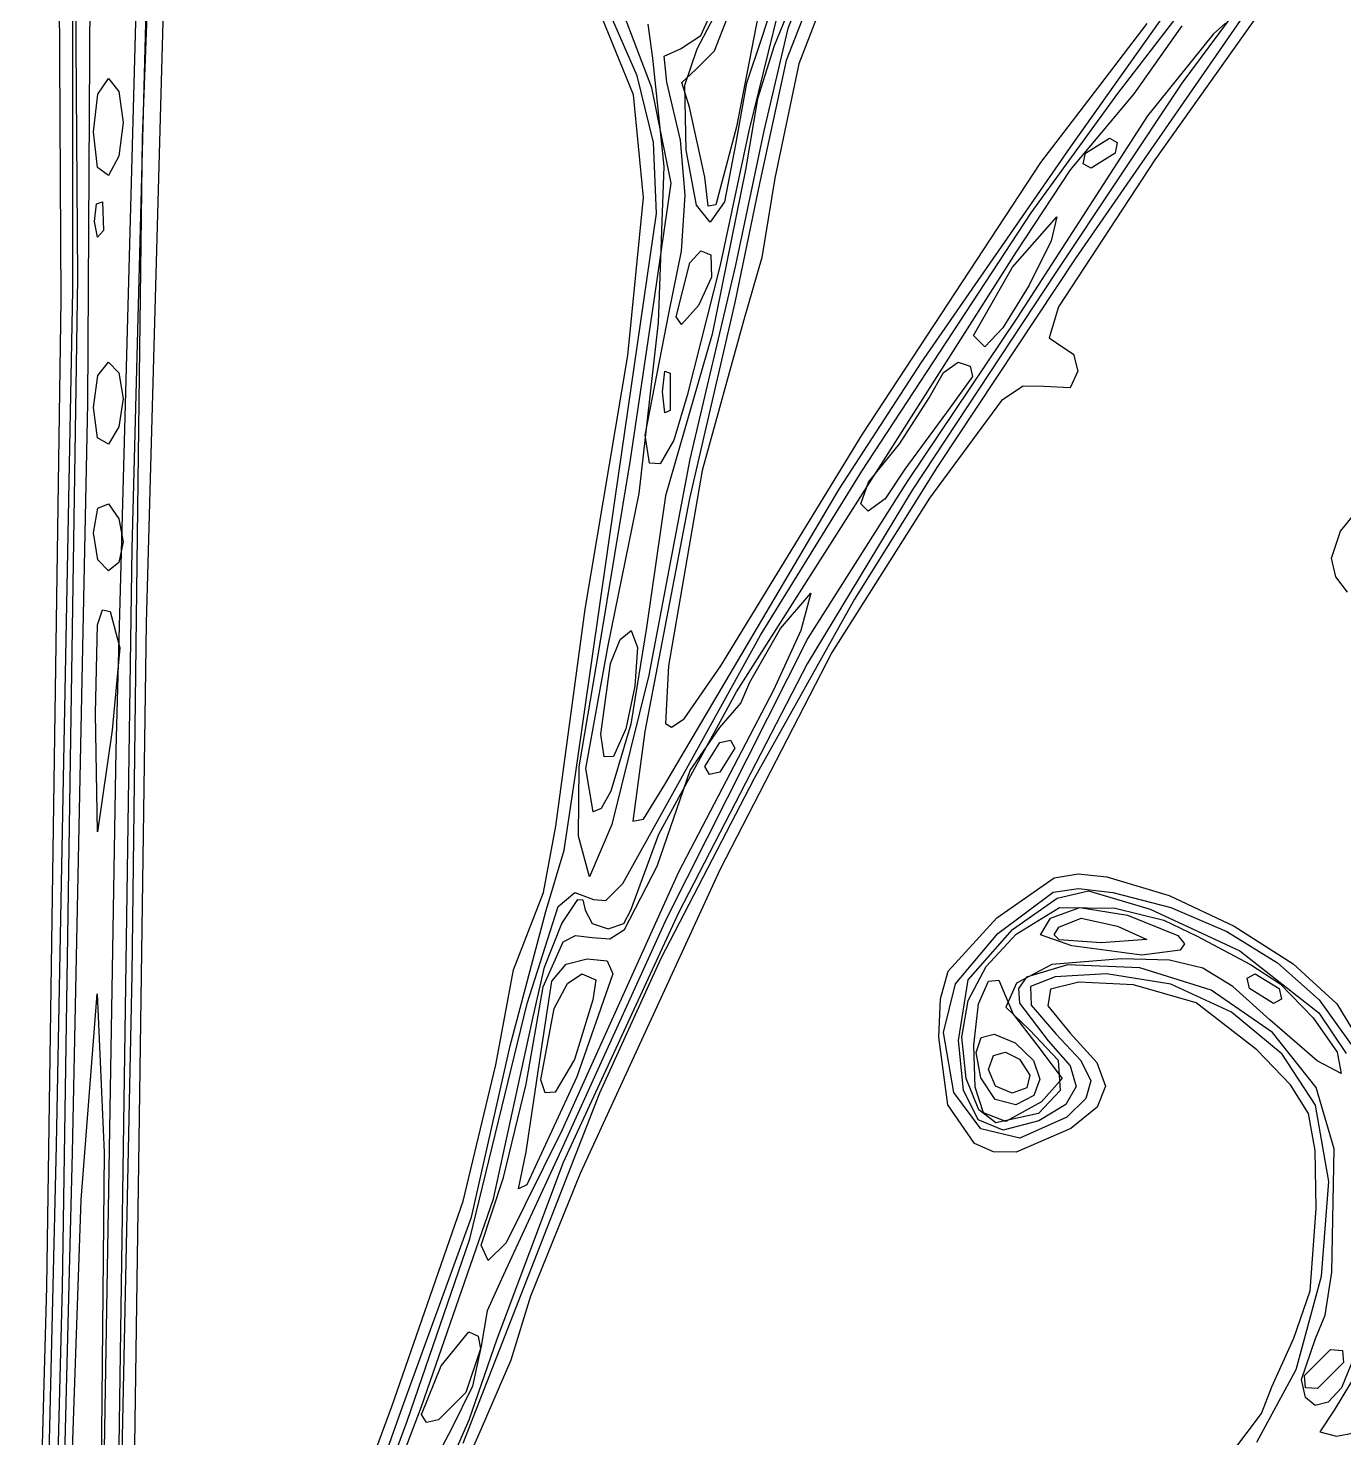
# Model space of a CAD drawing. Extents: x 3 to 111, y 1 to 177.
# Drawn here: x 53.8 to 78.69, y 47.66 to 74.33 of the extents above; entities that cross this region are included whole.
import ezdxf

# ---------------------------------------------------------------- set-up
doc = ezdxf.new("R2010")
doc.units = 0

msp = doc.modelspace()

# ---------------------------------------------------------------- linework, layer by layer
at = {"layer": 'Layer 1', "color": 4}
for p, q in [((56.115326, 78.044711), (55.762169, 64.487778)), ((56.165729, 77.681001), (55.956348, 72.258426)), ((54.927249, 67.234418), (54.988061, 77.526085)), ((56.429231, 77.379911), (56.030055, 63.076661)), ((55.900181, 77.166644), (55.456119, 60.677724)), ((54.739629, 69.60568), (54.683235, 77.05927)), ((78.411005, 77.03936), (75.627671, 73.290426)), ((54.423499, 69.193688), (54.38127, 76.748474)), ((54.645915, 69.372554), (54.644188, 76.501738)), ((69.149099, 76.302641), (68.141124, 73.721201)), ((68.968209, 76.32592), (68.169956, 74.327929)), ((69.273144, 75.980278), (68.378585, 73.658493)), ((77.976801, 75.870867), (75.118699, 71.838414)), ((66.459413, 73.942222), (67.013415, 75.000556)), ((68.015556, 75.193669), (67.673491, 74.135336)), ((74.416816, 73.095556), (75.974284, 75.116464)), ((65.249462, 73.068561), (64.585099, 74.707849)), ((65.318953, 73.428939), (64.685413, 74.890002)), ((65.59745, 73.203949), (65.0318, 74.689647)), ((66.528664, 74.190785), (66.821008, 74.840248)), ((68.196227, 74.690381), (67.913433, 73.998763)), ((73.518889, 72.082104), (75.494444, 74.8582)), ((65.620098, 73.761919), (65.52738, 74.407454)), ((66.782417, 73.901789), (67.032957, 74.530244)), ((67.607705, 74.577222), (67.202592, 72.464639)), ((67.983509, 74.624362), (67.433673, 72.39)), ((76.732268, 74.478303), (73.618008, 69.986104)), ((73.993908, 73.137745), (74.970121, 74.417242)), ((76.450575, 74.425703), (76.22838, 74.224444)), ((66.140127, 73.942222), (66.528664, 74.190785)), ((67.673491, 74.135336), (67.38731, 73.292019)), ((68.169956, 74.327929), (67.714718, 72.39)), ((74.721807, 73.087896), (75.635556, 74.377186)), ((76.22838, 74.224444), (74.97629, 72.675806)), ((65.83318, 73.801413), (66.140127, 73.942222)), ((66.226098, 73.25173), (66.459413, 73.942222)), ((66.433917, 73.546654), (66.782417, 73.901789)), ((67.913433, 73.998763), (67.596135, 72.994084)), ((65.829492, 71.713813), (65.620098, 73.761919)), ((65.880683, 73.307222), (65.83318, 73.801413)), ((68.141124, 73.721201), (67.615562, 71.301988)), ((68.378585, 73.658493), (67.9277, 71.496662)), ((55.116236, 73.082725), (55.315556, 73.377778)), ((55.315556, 73.377778), (55.514875, 73.133962)), ((65.630238, 72.169368), (65.318953, 73.428939)), ((66.166952, 73.303447), (66.433917, 73.546654)), ((55.033333, 72.373343), (55.116236, 73.082725)), ((55.514875, 73.133962), (55.597778, 72.547768)), ((65.440822, 71.129068), (65.249462, 73.068561)), ((65.964504, 71.400395), (65.59745, 73.203949)), ((66.138107, 72.212833), (65.880683, 73.307222)), ((66.310053, 72.836075), (66.166952, 73.303447)), ((66.247555, 72.026032), (66.226098, 73.25173)), ((67.38731, 73.292019), (67.179602, 72.130116)), ((72.774917, 70.837778), (74.416816, 73.095556)), ((72.958018, 71.788728), (73.993908, 73.137745)), ((75.627671, 73.290426), (73.243691, 69.708889)), ((73.522363, 71.653423), (74.721807, 73.087896)), ((66.604444, 71.514849), (66.310053, 72.836075)), ((67.596135, 72.994084), (67.372981, 71.648757)), ((55.597778, 72.547768), (55.514875, 71.910336)), ((74.97629, 72.675806), (72.516286, 68.862222)), ((55.111461, 71.695255), (55.033333, 72.373343)), ((55.033333, 72.373343), (55.033333, 72.373343)), ((67.202592, 72.464639), (66.811713, 70.987148)), ((67.433673, 72.39), (66.891645, 69.85)), ((67.714718, 72.39), (67.178978, 69.85)), ((55.956348, 72.258426), (55.872733, 65.757778)), ((65.686563, 70.822734), (65.630238, 72.169368)), ((66.230944, 71.17059), (66.138107, 72.212833)), ((66.442244, 70.985522), (66.247555, 72.026032)), ((66.247555, 72.026032), (66.247555, 72.026032)), ((67.179602, 72.130116), (66.971946, 71.044675)), ((70.696667, 68.00022), (73.518889, 72.082104)), ((73.801111, 71.966667), (74.257755, 72.248889)), ((74.257755, 72.248889), (74.405839, 72.165986)), ((74.405839, 72.165986), (74.365556, 71.966667)), ((55.514875, 71.910336), (55.315556, 71.543333)), ((69.587395, 66.653709), (72.958018, 71.788728)), ((75.118699, 71.838414), (73.291, 69.058858)), ((73.760828, 71.767347), (73.801111, 71.966667)), ((73.908912, 71.684444), (73.760828, 71.767347)), ((73.801111, 71.966667), (73.801111, 71.966667)), ((74.365556, 71.966667), (73.908912, 71.684444)), ((55.315556, 71.543333), (55.111461, 71.695255)), ((65.726514, 68.760241), (65.829492, 71.713813)), ((66.663478, 70.965972), (66.604444, 71.514849)), ((66.604444, 71.514849), (66.604444, 71.514849)), ((67.372981, 71.648757), (66.739361, 68.544313)), ((67.9277, 71.496662), (67.680461, 69.991333)), ((72.499601, 70.1012), (73.522363, 71.653423)), ((65.649893, 69.224675), (65.964504, 71.400395)), ((67.615562, 71.301988), (67.167159, 69.141213)), ((55.055615, 70.673149), (55.089968, 71.00509)), ((55.089968, 71.00509), (55.203844, 71.043566)), ((55.203844, 71.043566), (55.226111, 70.502639)), ((65.142923, 68.136853), (65.440822, 71.129068)), ((66.15992, 70.110508), (66.230944, 71.17059)), ((66.704934, 70.660773), (66.442244, 70.985522)), ((66.811713, 70.987148), (66.663478, 70.965972)), ((66.971946, 71.044675), (66.704934, 70.660773)), ((55.112151, 70.380177), (55.055603, 70.673149)), ((55.055603, 70.673149), (55.055615, 70.673149)), ((64.911853, 65.475556), (65.686563, 70.822734)), ((69.571735, 65.948272), (72.774917, 70.837778)), ((72.423222, 69.812713), (73.263252, 70.764154)), ((73.263252, 70.764154), (73.155548, 70.309934)), ((55.226111, 70.502639), (55.112151, 70.380177)), ((73.155548, 70.309934), (72.738359, 69.471317)), ((65.925762, 68.962597), (66.15992, 70.110508)), ((66.059837, 68.869981), (66.319689, 69.89203)), ((66.319689, 69.89203), (66.525062, 70.122029)), ((66.525062, 70.122029), (66.713221, 70.043429)), ((66.713221, 70.043429), (66.729658, 69.623462)), ((67.200669, 61.777277), (72.499601, 70.1012)), ((67.680461, 69.991333), (67.339811, 68.815551)), ((73.618008, 69.986104), (71.001842, 66.040847)), ((54.446551, 50.517778), (54.739629, 69.60568)), ((66.891645, 69.85), (66.264257, 67.380556)), ((67.178978, 69.85), (66.314694, 66.178377)), ((66.729658, 69.623462), (66.479682, 69.082144)), ((73.243691, 69.708889), (70.522792, 65.591174)), ((71.684444, 68.514488), (72.423222, 69.812713)), ((54.332985, 53.198889), (54.645915, 69.372554)), ((72.738359, 69.471317), (72.24183, 68.663107)), ((54.152715, 50.517778), (54.423499, 69.193688)), ((65.193333, 66.162549), (65.649893, 69.224675)), ((66.479682, 69.082144), (66.160344, 68.72764)), ((67.167159, 69.141213), (66.313993, 65.431447)), ((65.475556, 66.634264), (65.925762, 68.962597)), ((66.160344, 68.72764), (66.059837, 68.869981)), ((66.059837, 68.869981), (66.059837, 68.869981)), ((67.339811, 68.815551), (66.55227, 65.960887)), ((72.516286, 68.862222), (70.432628, 65.757778)), ((73.291, 69.058858), (73.117956, 68.472538)), ((65.359033, 65.530362), (65.726514, 68.760241)), ((66.739361, 68.544313), (65.854702, 65.485144)), ((72.24183, 68.663107), (71.896111, 68.300106)), ((71.896111, 68.300106), (71.684444, 68.514488)), ((71.684444, 68.514488), (71.684444, 68.514488)), ((73.117956, 68.472538), (73.377778, 68.297778)), ((73.377778, 68.297778), (73.577097, 68.164437)), ((55.116236, 67.761954), (55.315556, 68.015556)), ((55.315556, 68.015556), (55.514875, 67.813192)), ((64.339507, 63.339401), (65.142923, 68.136853)), ((69.144444, 65.609038), (70.696667, 68.00022)), ((71.115247, 67.816351), (71.395237, 68.015556)), ((71.395237, 68.015556), (71.62319, 67.939574)), ((73.577097, 68.164437), (73.66, 67.843849)), ((55.033333, 67.152232), (55.116236, 67.761954)), ((55.514875, 67.813192), (55.597778, 67.326657)), ((65.802338, 67.451111), (65.844154, 67.845781)), ((65.844154, 67.845781), (65.944688, 67.803889)), ((65.944688, 67.803889), (65.944688, 67.098333)), ((70.8482, 67.337415), (71.115247, 67.816351)), ((71.668498, 67.741096), (71.242501, 67.153446)), ((71.62319, 67.939574), (71.668498, 67.741096)), ((73.66, 67.843849), (73.514262, 67.528941)), ((72.625163, 67.557422), (72.214813, 67.285536)), ((73.014225, 67.552), (72.625163, 67.557422)), ((73.514262, 67.528941), (73.014225, 67.552)), ((54.640215, 53.057874), (54.927249, 67.234418)), ((55.597778, 67.326657), (55.514875, 66.788884)), ((65.844154, 67.056441), (65.802338, 67.451111)), ((65.802338, 67.451111), (65.802338, 67.451111)), ((66.264257, 67.380556), (66.012523, 66.536445)), ((70.292259, 66.475031), (70.8482, 67.337415)), ((72.214813, 67.285536), (70.849724, 65.44124)), ((55.112699, 66.580741), (55.033333, 67.152232)), ((55.033333, 67.152232), (55.033333, 67.152232)), ((65.944688, 67.098333), (65.844154, 67.056441)), ((71.242501, 67.153446), (70.388587, 65.989999)), ((55.514875, 66.788884), (55.315556, 66.463333)), ((55.315556, 66.463333), (55.112699, 66.580741)), ((65.555957, 66.104429), (65.475556, 66.634264)), ((65.475556, 66.634264), (65.475556, 66.634264)), ((66.012523, 66.536445), (65.755684, 66.091446)), ((66.900987, 62.267665), (69.587395, 66.653709)), ((69.700476, 65.742061), (70.292259, 66.475031)), ((64.600365, 62.584124), (65.193333, 66.162549)), ((66.314694, 66.178377), (65.544215, 62.088889)), ((65.755684, 66.091446), (65.555957, 66.104429)), ((66.55227, 65.960887), (65.91604, 62.266618)), ((67.655324, 62.848113), (69.571735, 65.948272)), ((71.001842, 66.040847), (69.436003, 63.526827)), ((70.388587, 65.989999), (70.013941, 65.427353)), ((55.872733, 65.757778), (55.76031, 56.431245)), ((65.844993, 60.023231), (69.144444, 65.609038)), ((70.432628, 65.757778), (68.549286, 62.794444)), ((69.552376, 65.331394), (69.700462, 65.742061)), ((69.700462, 65.742061), (69.700476, 65.742061)), ((55.11442, 65.25125), (55.315556, 65.334444)), ((55.315556, 65.334444), (55.514875, 65.050345)), ((64.163214, 60.254444), (64.911853, 65.475556)), ((64.774919, 62.653333), (65.359033, 65.530362)), ((66.313993, 65.431447), (65.463101, 61.026506)), ((65.854702, 65.485144), (65.497504, 62.991071)), ((70.522792, 65.591174), (68.535235, 62.304135)), ((70.849724, 65.44124), (69.001936, 62.519542)), ((70.013941, 65.427353), (69.691713, 65.193333)), ((78.630252, 64.814045), (79.076974, 65.362193)), ((55.033333, 64.786657), (55.11442, 65.25125)), ((69.691713, 65.193333), (69.552376, 65.331394)), ((55.514875, 65.050345), (55.597778, 64.612232)), ((78.457778, 64.307401), (78.630252, 64.814045)), ((55.116236, 64.276594), (55.033333, 64.786657)), ((55.033333, 64.786657), (55.033333, 64.786657)), ((55.597778, 64.612232), (55.514875, 64.225357)), ((55.315556, 64.064444), (55.116236, 64.276594)), ((55.762169, 64.487778), (55.496963, 46.193504)), ((78.540988, 63.952665), (78.457778, 64.307401)), ((55.514875, 64.225357), (55.315556, 64.064444)), ((78.762499, 63.660166), (78.540988, 63.952665)), ((69.436003, 63.526827), (67.53659, 60.13484)), ((68.030474, 62.974847), (68.609834, 63.641111)), ((68.609834, 63.641111), (68.420426, 62.935556)), ((55.112396, 63.044256), (55.20409, 63.327461)), ((55.20409, 63.327461), (55.351161, 63.295062)), ((55.351161, 63.295062), (55.531777, 62.607861)), ((63.782222, 59.233068), (64.339507, 63.339401)), ((55.071653, 61.369222), (55.112396, 63.044256)), ((56.030055, 63.076661), (55.739586, 42.474439)), ((65.002528, 62.764244), (65.208506, 62.935556)), ((65.497504, 62.991071), (65.204196, 61.167468)), ((65.208506, 62.935556), (65.324469, 62.614811)), ((67.451111, 61.960252), (68.030474, 62.974847)), ((68.420426, 62.935556), (67.898916, 61.806667)), ((64.81884, 62.315271), (65.002528, 62.764244)), ((68.549286, 62.794444), (65.878632, 57.488148)), ((66.119564, 60.08094), (67.655324, 62.848113)), ((55.531777, 62.607861), (55.389481, 61.051395)), ((64.223239, 60.355683), (64.600365, 62.584124)), ((64.350017, 60.325), (64.774919, 62.653333)), ((65.324469, 62.614811), (65.275352, 61.881506)), ((69.001936, 62.519542), (66.890369, 58.42)), ((64.632741, 60.974111), (64.81884, 62.315271)), ((65.91604, 62.266618), (65.858134, 61.176264)), ((68.535235, 62.304135), (66.105766, 57.596827)), ((66.211258, 61.267244), (66.900987, 62.267665)), ((65.544215, 62.088889), (64.839604, 59.266667)), ((65.275352, 61.881506), (65.109275, 61.079031)), ((67.285306, 61.564196), (67.451111, 61.960252)), ((65.72811, 59.084161), (67.200669, 61.777277)), ((67.898916, 61.806667), (66.100218, 58.364902)), ((55.109974, 59.125556), (55.071653, 61.369222)), ((55.071653, 61.369222), (55.071653, 61.369222)), ((66.886667, 61.101111), (67.285306, 61.564196)), ((65.204196, 61.167468), (64.820202, 59.894585)), ((65.109275, 61.079031), (64.874354, 60.550778)), ((65.858134, 61.176264), (65.973619, 61.106917)), ((65.973619, 61.106917), (66.211258, 61.267244)), ((66.322222, 60.286714), (66.886667, 61.101111)), ((55.389481, 61.051395), (55.109974, 59.125556)), ((64.698228, 60.549527), (64.632741, 60.974111)), ((64.632741, 60.974111), (64.632741, 60.974111)), ((65.463101, 61.026506), (65.241512, 59.326739)), ((66.604444, 60.362245), (66.886667, 60.818889)), ((66.886667, 60.818889), (67.085986, 60.859172)), ((67.085986, 60.859172), (67.168889, 60.711088)), ((55.456119, 60.677724), (55.18014, 44.308835)), ((64.874354, 60.550778), (64.698228, 60.549527)), ((67.168889, 60.711088), (66.886667, 60.254444)), ((64.212891, 59.046748), (64.223239, 60.355683)), ((64.487987, 59.503427), (64.350017, 60.325)), ((64.350017, 60.325), (64.350017, 60.325)), ((65.699253, 58.480105), (66.322222, 60.286714)), ((66.687347, 60.214161), (66.604444, 60.362245)), ((66.604444, 60.362245), (66.604444, 60.362245)), ((63.937136, 58.781869), (64.163214, 60.254444)), ((65.047515, 58.15137), (66.119564, 60.08094)), ((65.441942, 59.370663), (65.844993, 60.023231)), ((67.53659, 60.13484), (65.77144, 56.732311)), ((66.886667, 60.254444), (66.687347, 60.214161)), ((64.820202, 59.894585), (64.638718, 59.568102)), ((64.638718, 59.568102), (64.487987, 59.503427)), ((63.547577, 57.98255), (63.782222, 59.233068)), ((64.839604, 59.266667), (64.418385, 58.278889)), ((65.241512, 59.326739), (65.441942, 59.370663)), ((64.418385, 58.278889), (64.212891, 59.046748)), ((64.212891, 59.046748), (64.212891, 59.046748)), ((65.200476, 57.643889), (65.72811, 59.084161)), ((63.594166, 57.619293), (63.937136, 58.781869)), ((66.890369, 58.42), (64.24137, 52.665603)), ((65.079729, 57.277412), (65.699253, 58.480105)), ((66.100218, 58.364902), (63.905045, 53.491325)), ((64.729975, 57.827819), (65.047515, 58.15137)), ((72.129246, 57.503387), (73.209617, 58.255132)), ((73.209617, 58.255132), (73.662303, 58.335412)), ((73.662303, 58.335412), (74.206808, 58.274348)), ((74.206808, 58.274348), (75.3862, 57.923151)), ((62.97947, 56.520312), (63.547577, 57.98255)), ((63.82494, 57.717063), (64.140245, 57.979907)), ((64.140245, 57.979907), (64.497105, 57.847814)), ((72.147125, 57.205392), (73.193305, 57.989482)), ((72.420765, 57.280265), (73.26862, 57.874309)), ((73.193305, 57.989482), (73.672742, 58.057549)), ((73.26862, 57.874309), (73.858095, 58.013851)), ((73.672742, 58.057549), (74.321351, 57.980295)), ((73.858095, 58.013851), (75.026774, 57.668092)), ((74.321351, 57.980295), (75.419106, 57.697767)), ((75.3862, 57.923151), (76.6186, 57.343495)), ((62.915444, 55.079293), (63.594166, 57.619293)), ((63.238013, 55.88), (63.82494, 57.717063)), ((63.895552, 57.395645), (64.196816, 57.846695)), ((64.196816, 57.846695), (64.295717, 57.844184)), ((64.295717, 57.844184), (64.337692, 57.643889)), ((64.337692, 57.643889), (64.468386, 57.39474)), ((64.497105, 57.847814), (64.729975, 57.827819)), ((65.071077, 57.39474), (65.200476, 57.643889)), ((72.492624, 57.190143), (73.309983, 57.694654)), ((73.140734, 57.494334), (73.695889, 57.697495)), ((73.309983, 57.694654), (74.365556, 57.68274)), ((73.695889, 57.697495), (74.595967, 57.551625)), ((74.365556, 57.68274), (75.287187, 57.456549)), ((75.026774, 57.668092), (76.723335, 56.875145)), ((75.419106, 57.697767), (76.478166, 57.242698)), ((63.568523, 56.565301), (63.895552, 57.395645)), ((65.878632, 57.488148), (63.882326, 53.10687)), ((66.105766, 57.596827), (63.920372, 52.871399)), ((64.468386, 57.39474), (64.77, 57.291111)), ((64.77, 57.291111), (65.071077, 57.39474)), ((71.207492, 56.49143), (72.129246, 57.503387)), ((72.951857, 57.180469), (73.140734, 57.494334)), ((73.296639, 57.322861), (73.724474, 57.495176)), ((73.724474, 57.495176), (74.411417, 57.345128)), ((74.411417, 57.345128), (74.964798, 57.088235)), ((74.595967, 57.551625), (75.553072, 57.168818)), ((75.287187, 57.456549), (75.917778, 57.152656)), ((76.6186, 57.343495), (77.733332, 56.629455)), ((63.920287, 57.049546), (64.152309, 57.163832)), ((64.152309, 57.163832), (64.472298, 57.128667)), ((64.472298, 57.128667), (64.806014, 57.106005)), ((64.806014, 57.106005), (65.079729, 57.277412)), ((71.346593, 56.251301), (72.147125, 57.205392)), ((71.584667, 56.330101), (72.420765, 57.280265)), ((71.926653, 56.577452), (72.492624, 57.190143)), ((73.545322, 56.971723), (72.951857, 57.180469)), ((73.209451, 57.177734), (73.296639, 57.322847)), ((73.303733, 57.084432), (73.209451, 57.177734)), ((73.296639, 57.322847), (73.296639, 57.322861)), ((74.097444, 57.031156), (73.303733, 57.084432)), ((74.964798, 57.088235), (74.097444, 57.031156)), ((75.553072, 57.168818), (75.678254, 57.010142)), ((75.917778, 57.152656), (76.925136, 56.616098)), ((76.478166, 57.242698), (77.434347, 56.648507)), ((63.543047, 56.194607), (63.920287, 57.049546)), ((74.872778, 56.79333), (73.545322, 56.971723)), ((73.545322, 56.971723), (73.545322, 56.971723)), ((75.593685, 56.88754), (74.872778, 56.79333)), ((75.678254, 57.010142), (75.593685, 56.88754)), ((76.723335, 56.875145), (78.218005, 55.70494)), ((63.350352, 55.630225), (63.568523, 56.565301)), ((63.706422, 56.305557), (63.978842, 56.624652)), ((63.978842, 56.624652), (64.376862, 56.726667)), ((64.376862, 56.726667), (64.755248, 56.689199)), ((65.77144, 56.732311), (64.608391, 54.186667)), ((64.755248, 56.689199), (64.860238, 56.44045)), ((71.586477, 55.937225), (71.926653, 56.577452)), ((73.166718, 56.618872), (72.498989, 56.264627)), ((73.463605, 56.613422), (72.68987, 56.379804)), ((74.484371, 56.726667), (73.166718, 56.618872)), ((74.828843, 56.553616), (73.463605, 56.613422)), ((75.394394, 56.697367), (74.484371, 56.726667)), ((76.184165, 56.133605), (74.828843, 56.553616)), ((76.026328, 56.552094), (75.394394, 56.697367)), ((76.588861, 56.204787), (76.026328, 56.552094)), ((76.925136, 56.616098), (77.488979, 56.251013)), ((77.434347, 56.648507), (78.223468, 55.948611)), ((77.733332, 56.629455), (78.559714, 55.875106)), ((55.76031, 56.431245), (55.473041, 42.884578)), ((62.649097, 54.718362), (62.97947, 56.520312)), ((63.5, 54.937832), (63.706422, 56.305557)), ((64.00032, 56.260855), (64.271028, 56.444444)), ((64.860238, 56.44045), (64.176834, 54.491032)), ((64.271028, 56.444444), (64.538672, 56.325594)), ((64.538672, 56.325594), (64.481679, 55.950556)), ((71.059544, 55.968889), (71.207492, 56.49143)), ((71.402222, 55.179764), (71.584667, 56.330101)), ((71.777989, 55.873507), (71.966667, 56.303333)), ((71.966667, 56.303333), (72.165986, 56.323344)), ((72.165986, 56.323344), (72.248889, 56.126513)), ((72.68987, 56.379804), (72.538773, 56.164066)), ((73.228823, 56.387987), (72.762945, 56.199135)), ((73.680164, 56.281514), (73.142693, 56.152591)), ((74.198757, 56.444444), (73.228823, 56.387987)), ((74.714467, 56.231121), (73.680164, 56.281514)), ((75.416891, 56.248346), (74.198757, 56.444444)), ((76.865273, 56.361542), (77.013356, 56.444444)), ((76.905556, 56.162222), (76.865273, 56.361542)), ((77.013356, 56.444444), (77.47, 56.162222)), ((54.800298, 52.164728), (55.100728, 56.062764)), ((55.100728, 56.062764), (55.233139, 53.060592)), ((63.217778, 54.356525), (63.543047, 56.194607)), ((63.751972, 55.787304), (64.00032, 56.260855)), ((71.12, 55.334233), (71.346593, 56.251301)), ((72.248889, 56.126513), (72.43542, 55.67989)), ((72.498989, 56.264627), (72.294177, 55.810157)), ((72.538773, 56.164066), (72.552299, 55.888299)), ((72.762945, 56.199135), (72.776624, 55.848674)), ((73.142693, 56.152591), (73.090523, 55.83563)), ((75.896577, 55.89531), (74.714467, 56.231121)), ((76.568032, 55.714024), (75.416891, 56.248346)), ((77.343607, 55.334677), (76.184165, 56.133605)), ((77.290682, 55.569386), (76.588861, 56.204787)), ((77.3622, 55.88), (76.905556, 56.162222)), ((76.905556, 56.162222), (76.905556, 56.162222)), ((77.47, 56.162222), (77.510283, 55.962903)), ((77.488979, 56.251013), (78.109182, 55.611625)), ((62.157279, 51.430961), (63.238013, 55.88)), ((63.5, 54.433611), (63.751972, 55.787304)), ((64.481679, 55.950556), (64.136363, 54.821667)), ((71.025941, 55.242087), (71.059544, 55.968889)), ((71.462401, 55.241558), (71.586477, 55.937225)), ((71.691121, 55.09489), (71.777989, 55.873507)), ((72.294177, 55.810157), (72.746653, 55.383537)), ((72.552299, 55.888299), (73.095556, 55.174444)), ((72.776624, 55.848674), (73.245365, 55.307385)), ((73.090523, 55.83563), (73.512124, 55.321911)), ((77.0428, 55.004372), (75.896577, 55.89531)), ((77.510283, 55.962903), (77.3622, 55.88)), ((78.223468, 55.948611), (78.831343, 55.105554)), ((78.559714, 55.875106), (79.214933, 54.797718)), ((62.602653, 52.184875), (63.350352, 55.630225)), ((72.43542, 55.67989), (72.883889, 55.099334)), ((77.523547, 54.922438), (76.568032, 55.714024)), ((78.184553, 54.79533), (77.290682, 55.569386)), ((78.109182, 55.611625), (78.566674, 54.960304)), ((78.218005, 55.70494), (78.734203, 54.935872)), ((71.201828, 53.96218), (71.025941, 55.242087)), ((71.309968, 54.197508), (71.12, 55.334233)), ((71.544728, 54.462547), (71.462401, 55.241558)), ((71.736224, 54.955221), (71.826763, 55.237088)), ((71.826763, 55.237088), (72.078418, 55.302364)), ((72.078418, 55.302364), (72.474091, 55.133703)), ((72.746653, 55.383537), (73.283645, 54.809188)), ((73.245365, 55.307385), (73.718748, 54.804463)), ((73.512124, 55.321911), (74.015207, 54.766513)), ((78.16525, 54.288976), (77.343607, 55.334677)), ((62.189422, 51.841331), (62.915444, 55.079293)), ((63.222703, 53.074951), (63.5, 54.937832)), ((71.494206, 54.239955), (71.402222, 55.179764)), ((71.718508, 54.297254), (71.691121, 55.09489)), ((71.823899, 54.474107), (71.736224, 54.955221)), ((72.064323, 54.899908), (72.292249, 54.960794)), ((72.292249, 54.960794), (72.552882, 54.830114)), ((72.474091, 55.133703), (72.820476, 54.803864)), ((72.883889, 55.099334), (73.363421, 54.45959)), ((73.095556, 55.174444), (73.513002, 54.704472)), ((77.685584, 54.343949), (77.0428, 55.004372)), ((78.566674, 54.960304), (78.642385, 54.559423)), ((62.025783, 52.140208), (62.649097, 54.718362)), ((64.136363, 54.821667), (63.769136, 54.205267)), ((71.966667, 54.633518), (72.064323, 54.899908)), ((72.552882, 54.830114), (72.748656, 54.521806)), ((72.820476, 54.803864), (72.938169, 54.447034)), ((73.283645, 54.809188), (73.324388, 54.236975)), ((73.513002, 54.704472), (73.625059, 54.310118)), ((73.718748, 54.804463), (73.904838, 54.41732)), ((74.015207, 54.766513), (74.185322, 54.319349)), ((78.154804, 53.954547), (77.523547, 54.922438)), ((78.642385, 54.559423), (78.184553, 54.79533)), ((64.176834, 54.491032), (63.23248, 52.447987)), ((63.58104, 54.188681), (63.5, 54.433611)), ((63.5, 54.433611), (63.5, 54.433611)), ((71.786063, 53.869068), (71.544728, 54.462547)), ((71.544728, 54.462547), (71.544728, 54.462547)), ((71.823905, 54.474107), (71.823899, 54.474107)), ((72.091751, 54.063175), (71.823905, 54.474107)), ((72.097929, 54.317929), (71.966667, 54.633518)), ((71.966667, 54.633518), (71.966667, 54.633518)), ((72.748656, 54.521806), (72.696292, 54.285114)), ((72.938169, 54.447034), (72.826469, 54.140816)), ((73.363421, 54.45959), (72.971059, 54.022811)), ((73.904838, 54.41732), (73.811934, 54.08158)), ((64.608391, 54.186667), (62.023752, 47.554444)), ((62.794444, 52.590914), (63.217778, 54.356525)), ((63.769136, 54.205267), (63.58104, 54.188681)), ((71.820609, 53.510946), (71.309968, 54.197508)), ((71.774232, 53.67733), (71.494206, 54.239955)), ((71.872594, 53.810371), (71.718508, 54.297254)), ((72.413518, 54.186667), (72.097929, 54.317929)), ((72.696292, 54.285114), (72.413518, 54.186667)), ((72.826469, 54.140816), (72.484674, 53.962814)), ((73.324388, 54.236975), (72.91638, 53.797713)), ((73.625059, 54.310118), (73.429191, 53.969112)), ((74.185322, 54.319349), (74.023014, 53.921381)), ((78.022161, 53.796785), (77.685584, 54.343949)), ((78.507175, 53.128647), (78.16525, 54.288976)), ((71.703547, 53.229542), (71.201828, 53.96218)), ((72.10712, 53.622222), (71.786063, 53.869068)), ((72.484674, 53.962814), (72.091751, 54.063175)), ((72.971059, 54.022811), (72.29591, 53.645678)), ((73.429191, 53.969112), (72.922858, 53.659182)), ((73.811934, 54.08158), (73.448333, 53.732867)), ((74.023014, 53.921381), (73.528832, 53.513569)), ((78.40922, 52.511304), (78.154804, 53.954547)), ((72.248413, 53.485776), (71.774232, 53.67733)), ((72.29591, 53.645678), (71.872594, 53.810371)), ((71.872594, 53.810371), (71.872594, 53.810371)), ((72.91638, 53.797713), (72.10712, 53.622222)), ((72.922858, 53.659182), (72.248413, 53.485776)), ((73.448333, 53.732867), (72.563029, 53.335686)), ((78.150002, 53.102261), (78.022161, 53.796785)), ((63.905045, 53.491325), (62.840879, 51.351232)), ((72.563029, 53.335686), (71.820609, 53.510946)), ((73.528832, 53.513569), (72.492186, 53.071047)), ((54.026051, 40.005), (54.332985, 53.198889)), ((63.882326, 53.10687), (62.753054, 50.666647)), ((63.076435, 52.37676), (63.222703, 53.074951)), ((63.222703, 53.074951), (63.222703, 53.074951)), ((72.064434, 53.076847), (71.703547, 53.229542)), ((72.492186, 53.071047), (72.064434, 53.076847)), ((78.166581, 51.999758), (78.150002, 53.102261)), ((78.464504, 50.799917), (78.507175, 53.128647)), ((54.29793, 40.075652), (54.640215, 53.057874)), ((55.233139, 53.060592), (55.157618, 44.832843)), ((63.920372, 52.871399), (62.665037, 49.53)), ((62.371111, 51.306459), (62.794444, 52.590914)), ((64.24137, 52.665603), (63.301147, 50.343945)), ((63.23248, 52.447987), (63.076435, 52.37676)), ((78.266259, 50.720976), (78.40922, 52.511304)), ((54.509972, 43.75922), (54.800298, 52.164728)), ((60.676025, 48.259994), (62.025783, 52.140208)), ((61.242222, 48.26), (62.602653, 52.184875)), ((78.05274, 50.445598), (78.166581, 51.999758)), ((60.882665, 48.249882), (62.189422, 51.841331)), ((60.966773, 47.977778), (62.157279, 51.430961)), ((62.499339, 51.020843), (62.371111, 51.306459)), ((62.371111, 51.306459), (62.371111, 51.306459)), ((62.840879, 51.351232), (62.499339, 51.020843)), ((62.753054, 50.666647), (62.482761, 50.063954)), ((77.790536, 48.954986), (78.266259, 50.720976)), ((78.33699, 49.983883), (78.464504, 50.799917)), ((53.798648, 37.859578), (54.152715, 50.517778)), ((53.943673, 30.691667), (54.446551, 50.517778)), ((77.743248, 49.546614), (78.05274, 50.445598)), ((63.301147, 50.343945), (62.933696, 49.135532)), ((79.293164, 50.198594), (78.650505, 48.612778)), ((62.482761, 50.063954), (62.369251, 49.396647)), ((78.152927, 49.544111), (78.33699, 49.983883)), ((61.611273, 49.023386), (62.134191, 49.671111)), ((62.134191, 49.671111), (62.310892, 49.584659)), ((62.359642, 49.344953), (62.07896, 48.523669)), ((62.665037, 49.53), (62.134426, 47.999247)), ((62.369251, 49.396647), (62.203185, 48.644161)), ((62.310892, 49.584659), (62.359642, 49.344953)), ((77.328889, 48.629392), (77.743248, 49.546614)), ((77.893333, 48.768), (78.152927, 49.544111)), ((77.94625, 48.842083), (78.440139, 49.335972)), ((78.440139, 49.335972), (78.669444, 49.318333)), ((62.933696, 49.135532), (62.371111, 47.836667)), ((78.687083, 49.089028), (78.193194, 48.595139)), ((78.669444, 49.318333), (78.687083, 49.089028)), ((61.242222, 48.10561), (61.611273, 49.023386)), ((77.046667, 47.584758), (77.790536, 48.954986)), ((77.963889, 48.612778), (77.94625, 48.842083)), ((77.94625, 48.842083), (77.94625, 48.842083)), ((78.961534, 48.939169), (78.507319, 48.189444)), ((62.203185, 48.644161), (61.806667, 47.836667)), ((77.134934, 48.124982), (77.328889, 48.629392)), ((77.965033, 48.424113), (77.893333, 48.768)), ((77.893333, 48.768), (77.893333, 48.768)), ((78.193194, 48.595139), (77.963889, 48.612778)), ((78.650505, 48.612778), (78.392371, 48.336507)), ((62.07896, 48.523669), (61.564503, 48.003566)), ((78.147629, 48.27695), (77.965033, 48.424113)), ((78.392371, 48.336507), (78.147629, 48.27695)), ((58.663241, 42.017188), (60.882665, 48.249882)), ((58.730512, 42.980972), (60.676025, 48.259994)), ((60.382638, 46.002222), (61.242222, 48.26)), ((62.134426, 47.999247), (60.945104, 45.296667)), ((61.336929, 47.95563), (61.242222, 48.10561)), ((61.242222, 48.10561), (61.242222, 48.10561)), ((61.564503, 48.003566), (61.336929, 47.95563)), ((76.550723, 47.353703), (77.134934, 48.124982)), ((78.507319, 48.189444), (78.234925, 47.777386)), ((59.056334, 42.831375), (60.966773, 47.977778)), ((61.806667, 47.836667), (61.410108, 47.085701)), ((62.371111, 47.836667), (61.806788, 46.566667)), ((78.234925, 47.777386), (78.555147, 47.695556)), ((78.555147, 47.695556), (78.88502, 47.75858))]:
    msp.add_line(p, q, dxfattribs=at)

doc.saveas('drawing.dxf')
